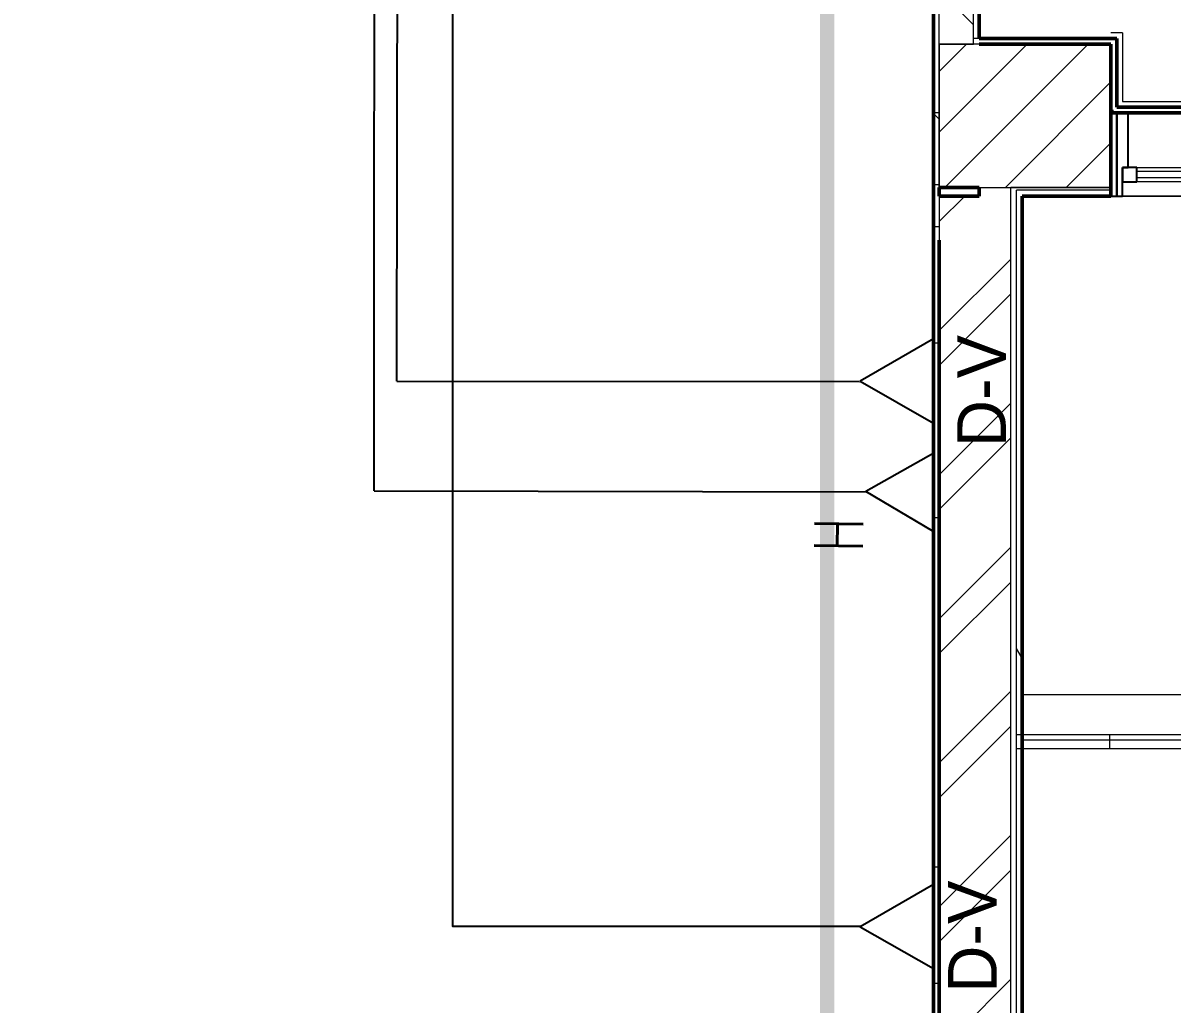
# Model space of a CAD drawing. Header units: millimetres. Extents: x -9358 to 257996, y -67499 to 9117.
# Drawn here: x 13700 to 17713, y -56359 to -52934 of the extents above; entities that cross this region are included whole.
import ezdxf

# ---------------------------------------------------------------- set-up
doc = ezdxf.new("R2010")
doc.units = ezdxf.units.MM
doc.header["$LTSCALE"] = 1000
for name, color, linetype, lineweight in [('A-COL-RFC', 8, 'Continuous', 18), ('A-COL-RFC-1', 8, 'Continuous', 9), ('A-COL-RFC-2', 8, 'Continuous', 50), ('A-WAL-CLD', 8, 'Continuous', 9), ('A-WAL-CMU', 8, 'Continuous', 50), ('A-WAL-LOW-20', 8, 'Continuous', 18), ('A-WAL-LOW-30', 8, 'Continuous', 18), ('A-WAL-PAT-1', 8, 'Continuous', 9), ('A-WAL-PRT', 8, 'Continuous', 50), ('A-WIN', 8, 'Continuous', 9), ('A-WIN-1', 8, 'Continuous', 25), ('A-WIN-2', 8, 'Continuous', 18)]:
    doc.layers.add(name, color=color, linetype=linetype, lineweight=lineweight)
for name, color, linetype in [('CCTV', 4, 'Continuous'), ('DATANET', 4, 'Continuous'), ('E640T_COMMS', 2, 'Continuous'), ('F POINT AGN', 7, 'Continuous'), ('LC-CABLE -20', 6, 'Continuous'), ('Route - rack2', 7, 'Continuous')]:
    doc.layers.add(name, color=color, linetype=linetype)
doc.styles.add('ROMANS', font='romans.shx', dxfattribs={"width": 0.75})
pattern_1 = [(0, (0, 0), (812.8, 203.2), [33.528, -576.072, 33.528, -576.072, -3251.2]), (0, (0, 0), (812.8, 203.2), [-1219.2, 33.528, -1185.672, 33.528, -576.072, -1422.4]), (0, (0, 0), (812.8, 203.2), [-3048, 33.528, -372.872, 33.528, -982.472]), (120, (304.8, 101.6), (-582.37636, 602.30545), [33.528, -576.072, 33.528, -576.072, -3251.2]), (120, (304.8, 101.6), (-582.37636, 602.30545), [-1219.2, 33.528, -1185.672, 33.528, -576.072, -1422.4]), (120, (304.8, 101.6), (-582.37636, 602.30545), [-3048, 33.528, -372.872, 33.528, -982.472]), (240, (406.4, 508), (-230.42364, -805.50545), [33.528, -576.072, 33.528, -576.072, -3251.2]), (240, (406.4, 508), (-230.42364, -805.50545), [-1219.2, 33.528, -1185.672, 33.528, -576.072, -1422.4]), (240, (406.4, 508), (-230.42364, -805.50545), [-3048, 33.528, -372.872, 33.528, -982.472])]
pattern_2 = [(45, (0, 0), (-224.5064, 224.5064), []), (135, (0, 0), (-224.5064, -224.5064), [])]

# ---------------------------------------------------------------- blocks, each defined once
blk = doc.blocks.new('EC-tp')
at = {"color": 3}
for p, q in [((-136, 0), (0, 235.6)), ((136, 0), (0, 235.6)), ((-136, 0), (136, 0))]:
    blk.add_line(p, q, dxfattribs=at)
at = {"layer": 'E640T_COMMS', "style": 'ROMANS', "width": 0.75}
blk.add_attdef('T', (29.5, 45.9), '', height=42.5, dxfattribs=at)
blk = doc.blocks.new('D-V')
at = {"color": 3}
blk.add_lwpolyline([(1.2, 256.5), (146.9, 0), (-146.9, 0), (1.2, 256.5)], dxfattribs=at)
at = {"layer": 'CCTV', "color": 2}
blk.add_attdef('D-V', (-225.1, 246.5), '', height=170, dxfattribs=at)
blk = doc.blocks.new('Walls 85 - Walls 6-605795-01-Ground Floor Furniture Plan')
at = {"layer": 'A-WAL-PAT-1'}
h = blk.add_hatch(dxfattribs=at)
h.set_pattern_fill('FP_36', color=256, style=0, pattern_type=2)
h.set_pattern_definition([(270, (20644.6, -55970), (900, 6e-14), [700, -700]), (270, (21094.6, -55270), (1800, 1e-13), [700, -700]), (180, (21094.6, -55270), (-9e-14, -700), [])])
h.paths.add_polyline_path([(17170, -55320), (21820, -55320), (21820, -55270), (17170, -55270)], flags=0)
at = {"layer": 'A-WAL-LOW-20'}
for p, q in [((17170, -55270), (19830, -55270)), ((21820, -55320), (17170, -55320))]:
    blk.add_line(p, q, dxfattribs=at)
blk = doc.blocks.new('Sliding_Window_Single - 1500 x 2700-2664409-01-Ground Floor Furniture Plan')
at = {"layer": 'A-WIN'}
for p, q in [((-645, 145), (-10, 145)), ((725, 145), (40, 145)), ((40, 145), (725, 145)), ((-10, 95), (-645, 95)), ((40, 95), (675, 95)), ((-10, 45), (-675, 45)), ((675, 45), (40, 45))]:
    blk.add_line(p, q, dxfattribs=at)
at = {"layer": 'A-WIN-1'}
for p, q in [((-715, 145), (-735, 145)), ((-715, 145), (-715, -145)), ((-695, 145), (-715, 145)), ((-715, -145), (-715, 145)), ((-695, 45), (-695, 145)), ((-645, 145), (-695, 145)), ((-695, 145), (-695, 95)), ((-645, 95), (-645, 145)), ((40, 145), (-10, 145)), ((-10, 145), (-10, 95)), ((40, 95), (40, 145)), ((745, 145), (725, 145)), ((725, 145), (725, 45)), ((745, -145), (745, 145)), ((765, 145), (745, 145)), ((745, 145), (745, -145)), ((-695, 95), (-645, 95)), ((-10, 95), (40, 95)), ((40, 95), (-10, 95)), ((-10, 95), (-10, 45)), ((40, 45), (40, 95)), ((725, 95), (675, 95)), ((675, 95), (675, 45)), ((725, 45), (725, 95)), ((-675, 45), (-695, 45)), ((-675, -145), (-675, 45)), ((-10, 45), (40, 45)), ((675, 45), (725, 45)), ((725, 45), (705, 45)), ((705, 45), (705, -145))]:
    blk.add_line(p, q, dxfattribs=at)
at = {"layer": 'A-WIN-2'}
for p, q in [((-10, 130), (-645, 130)), ((-645, 130), (-645, 110)), ((-10, 110), (-10, 130)), ((-645, 110), (-10, 110)), ((675, 80), (40, 80)), ((40, 80), (40, 60)), ((40, 60), (675, 60)), ((675, 60), (675, 80))]:
    blk.add_line(p, q, dxfattribs=at)
blk = doc.blocks.new('G')
at = {"layer": 'A-COL-RFC-1'}
h = blk.add_hatch(dxfattribs=at)
h.set_pattern_fill('FP_4', color=256, style=0, pattern_type=2)
h.set_pattern_definition([(45, (0, 0), (-106.066, 106.066), [])])
h.paths.add_polyline_path([(16900, -53360), (17500, -53360), (17500, -52860), (16900, -52860), (16900, -53350)], flags=0)
at = {"layer": 'A-WAL-PAT-1'}
h = blk.add_hatch(dxfattribs=at)
h.set_pattern_fill('FP_2', color=256, style=0, pattern_type=2)
h.set_pattern_definition(pattern_1)
h.paths.add_polyline_path([(16900, -53100), (16900, -49030), (16880, -49030), (16880, -53100)], flags=0)
h = blk.add_hatch(dxfattribs=at)
h.set_pattern_fill('FP_3', color=256, style=0, pattern_type=2)
h.set_pattern_definition(pattern_2)
h.paths.add_polyline_path([(16900, -52860), (17020, -52860), (17020, -49550), (16900, -49550), (16900, -52390.9)], flags=0)
h = blk.add_hatch(dxfattribs=at)
h.set_pattern_fill('FP_2', color=256, style=0, pattern_type=2)
h.set_pattern_definition(pattern_1)
h.paths.add_polyline_path([(17020, -52860), (17500, -52860), (17500, -52840), (17020, -52840)], flags=0)
h = blk.add_hatch(dxfattribs=at)
h.set_pattern_fill('FP_2', color=256, style=0, pattern_type=2)
h.set_pattern_definition(pattern_1)
h.paths.add_polyline_path([(19320, -53100), (19320, -53080), (17500, -53080), (17500, -53100), (17829.6, -53100)], flags=0)
h = blk.add_hatch(dxfattribs=at)
h.set_pattern_fill('FP_3', color=256, style=0, pattern_type=2)
h.set_pattern_definition(pattern_2)
h.paths.add_polyline_path([(19445, -53350), (19445, -53100), (19000, -53100), (19000, -53350), (19340, -53350)], flags=0)
h.paths.add_polyline_path([(16900, -53350), (16900, -53100), (16880, -53100), (16880, -53350)], flags=0)
h = blk.add_hatch(dxfattribs=at)
h.set_pattern_fill('FP_2', color=256, style=0, pattern_type=2)
h.set_pattern_definition(pattern_1)
h.paths.add_polyline_path([(16900, -57230), (16900, -53350), (16880, -53350), (16880, -57230)], flags=0)
h = blk.add_hatch(dxfattribs=at)
h.set_pattern_fill('FP_1', color=256, style=0, pattern_type=2)
h.set_pattern_definition([(45, (0, 0), (-251.4472, 251.4472), []), (45, (0, 381), (-251.4472, 251.4472), [])])
h.paths.add_polyline_path([(16900, -57630), (17150, -57630), (17150, -57470), (16900, -57470)], flags=0)
h.paths.add_polyline_path([(16900, -57350), (17150, -57350), (17150, -53360), (17040, -53360), (17040, -53390), (16900, -53390), (16900, -57250)], flags=0)
h = blk.add_hatch(dxfattribs=at)
h.set_pattern_fill('FP_2', color=256, style=0, pattern_type=2)
h.set_pattern_definition(pattern_1)
h.paths.add_polyline_path([(19320, -53390), (19320, -53370), (19000, -53370), (19000, -53390), (19300, -53390)], flags=0)
h.paths.add_polyline_path([(17170, -53390), (17500, -53390), (17500, -53370), (17170, -53370)], flags=0)
h = blk.add_hatch(dxfattribs=at)
h.set_pattern_fill('FP_2', color=256, style=0, pattern_type=2)
h.set_pattern_definition(pattern_1)
h.paths.add_polyline_path([(17170, -57770), (17190, -57770), (17190, -53390), (17170, -53390), (17170, -57750)], flags=0)
at = {"layer": 'A-COL-RFC'}
for p, q in [((17020, -52860), (16900, -52860)), ((16900, -52860), (16900, -53100)), ((17040, -52860), (17020, -52860)), ((16900, -53100), (16900, -53350)), ((16900, -53350), (16900, -53360)), ((17040, -53360), (17500, -53360))]:
    blk.add_line(p, q, dxfattribs=at)
at = {"layer": 'A-COL-RFC-2'}
for p, q in [((17500, -52860), (17040, -52860)), ((17500, -53360), (17500, -52860)), ((16900, -53360), (17040, -53360))]:
    blk.add_line(p, q, dxfattribs=at)
at = {"layer": 'A-WAL-CLD'}
for p, q in [((16900, -52860), (16900, -49550)), ((17020, -52840), (17020, -49550)), ((17040, -52840), (17020, -52840)), ((17020, -52860), (17020, -52840)), ((16900, -53100), (16880, -53100)), ((16880, -53350), (16900, -53350)), ((16900, -53360), (16900, -53350)), ((17150, -57750), (17150, -53360)), ((17170, -57770), (17170, -53370)), ((17500, -53370), (17170, -53370)), ((16900, -53390), (16900, -53544.4))]:
    blk.add_line(p, q, dxfattribs=at)
at = {"layer": 'A-WAL-CMU'}
for p, q in [((17520, -52840), (17040, -52840)), ((17520, -53080), (17520, -52840)), ((17040, -52860), (17500, -52860)), ((17500, -52860), (17500, -53100)), ((19320, -53080), (17520, -53080)), ((19445, -53100), (17500, -53100)), ((16880, -53360), (16880, -57230)), ((16900, -53390), (16900, -53360)), ((17040, -53360), (17040, -53390)), ((17500, -53390), (17500, -53360)), ((17040, -53390), (16900, -53390)), ((17190, -57790), (17190, -53390)), ((17190, -53390), (17500, -53390)), ((16900, -53544.4), (16900, -57230))]:
    blk.add_line(p, q, dxfattribs=at)
at = {"layer": 'A-WAL-LOW-20'}
for p, q in [((16900, -53100), (16900, -52860)), ((16900, -52860), (17020, -52860))]:
    blk.add_line(p, q, dxfattribs=at)
at = {"layer": 'A-WAL-LOW-30'}
for p, q in [((17540, -52820), (17500, -52820)), ((17540, -52820), (17540, -53060)), ((17540, -53060), (19300, -53060)), ((16900, -53350), (16900, -53100)), ((17500, -53360), (17150, -53360)), ((17190, -55130), (19830, -55130)), ((19830, -55290), (17190, -55290))]:
    blk.add_line(p, q, dxfattribs=at)
at = {"layer": 'A-WAL-PRT'}
for p, q in [((16880, -49030), (16880, -53360)), ((17040, -52840), (17040, -49570))]:
    blk.add_line(p, q, dxfattribs=at)
at = {"layer": 'A-WAL-LOW-20'}
blk.add_blockref('Walls 85 - Walls 6-605795-01-Ground Floor Furniture Plan', (0, 0), dxfattribs=at)
at = {"layer": 'A-WIN', "rotation": 180}
blk.add_blockref('Sliding_Window_Single - 1500 x 2700-2664409-01-Ground Floor Furniture Plan', (18265, -53245), dxfattribs=at)
blk = doc.blocks.new('RACK 2- ROUTE .')
at = {"layer": 'F POINT AGN', "color": 1, "const_width": 50}
blk.add_lwpolyline([(25116, -45329), (18326, -45329), (18326, -45603), (21349, -45603), (21349, -48496), (18213, -48496), (18213, -50166), (21312, -50166), (21312, -53832), (20274, -53832), (20274, -52761), (17791, -52761), (17791, -44289), (15665, -44289), (15665, -45830), (16509, -45830), (16509, -57080), (7295, -57080)], dxfattribs=at)

msp = doc.modelspace()

# ---------------------------------------------------------------- block references
msp.add_blockref('G', (0, -148.1))

# ---------------------------------------------------------------- next in the draw order: linework, layer by layer
at = {"layer": 'DATANET', "color": 3}
for points in [[(14927, -54567), (14930.8, -43961.9)], [(15006, -54185), (15020.8, -43961.9)], [(16625.5, -56088.5), (15200.8, -56088.5), (15200.8, -43961.9), (15200.8, -49365.1)]]:
    msp.add_lwpolyline(points, dxfattribs=at)
at = {"layer": 'LC-CABLE -20', "color": 3}
for p, q in [((15006, -54185), (16622, -54186)), ((14927, -54567), (16646, -54571))]:
    msp.add_line(p, q, dxfattribs=at)

# ---------------------------------------------------------------- next in the draw order: block references
at = {"layer": 'DATANET', "color": 3}
ref = msp.add_blockref('D-V', (16880, -54183.8), dxfattribs=dict(at, xscale=-1, rotation=90))
ref.add_attrib('D-V', 'D-V', (17132.9, -54414.6), dxfattribs={"layer": 'CCTV', "color": 3, "height": 170, "rotation": 90})
ref = msp.add_blockref('EC-tp', (16879.4, -54571.9), dxfattribs=dict(at, rotation=89.33637199998677))
ref.add_attrib('T', 'H', (16632.9, -54782.1), dxfattribs={"layer": 'E640T_COMMS', "color": 3, "height": 170, "rotation": 89.3364, "style": 'ROMANS', "width": 0.75})
ref = msp.add_blockref('D-V', (16880, -56088.5), dxfattribs=dict(at, xscale=-1, rotation=90))
ref.add_attrib('D-V', 'D-V', (17101, -56319.4), dxfattribs={"layer": 'CCTV', "color": 3, "height": 170, "rotation": 90})
at = {"layer": 'Route - rack2', "color": 1}
msp.add_blockref('RACK 2- ROUTE .', (0, 0), dxfattribs=at)

doc.saveas('drawing.dxf')
